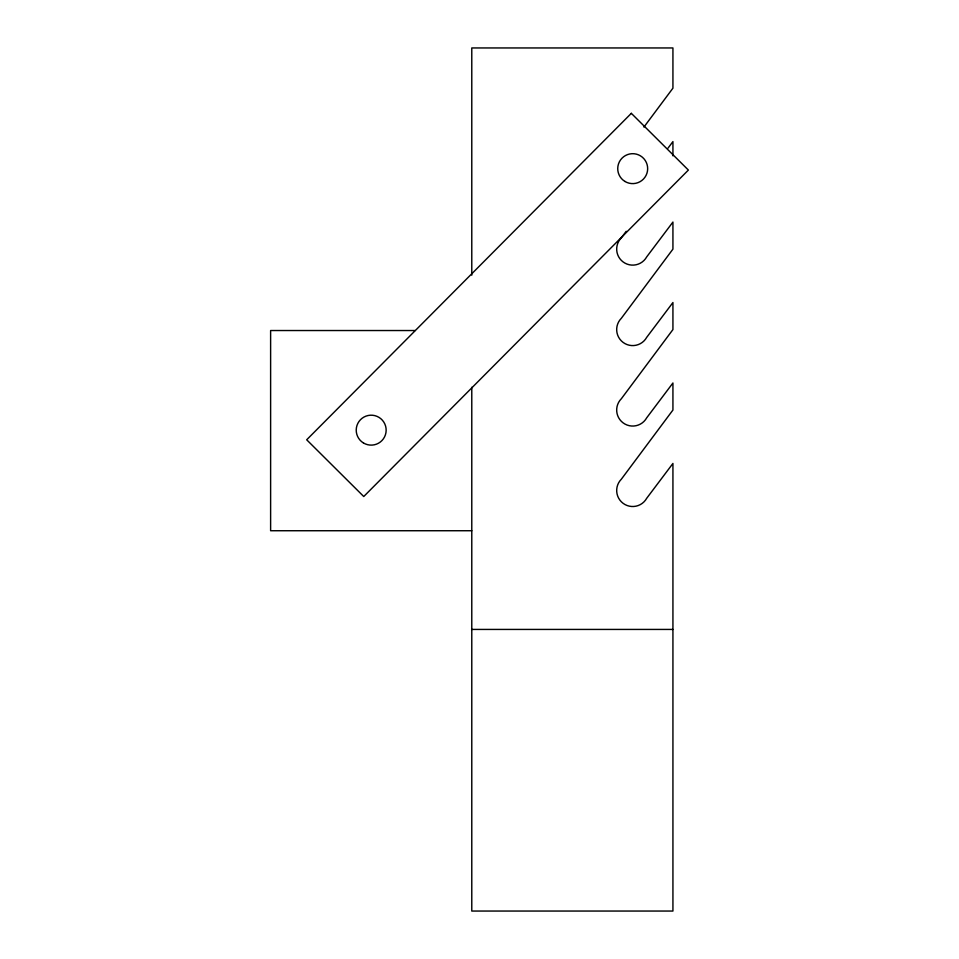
<?xml version="1.0" encoding="UTF-8"?>
<svg xmlns="http://www.w3.org/2000/svg" width="959" height="959" viewBox="0 0 959 959"><rect width="100%" height="100%" fill="white"/><g stroke="black" fill="none" stroke-linecap="round" stroke-linejoin="round"><path stroke-width="1.44" d="M643.933 127.067L672.93 88.18L672.93 47.95L471.78 47.95L471.78 275.161M626.215 231.299L621.372 237.784A16.015 16.015 0 0 0 623.062 261.903A16.015 16.015 0 0 0 646.714 256.868L672.93 222.056L672.93 249.112L621.372 318.244A16.015 16.015 0 0 0 623.062 342.375A16.015 16.015 0 0 0 646.714 337.328L672.93 302.529L672.93 329.572L621.372 398.704A16.015 16.015 0 0 0 623.062 422.835A16.015 16.015 0 0 0 646.714 417.8L672.93 382.989L672.93 410.032L621.372 479.176A16.015 16.015 0 0 0 623.062 503.295A16.015 16.015 0 0 0 646.714 498.26L672.93 463.449L672.93 911.05L471.78 911.05L471.78 387.268M668.015 148.13L672.93 141.596L672.93 155.838M415.151 330.531L270.618 330.531L270.618 530.735L471.78 530.735M471.78 629.428L672.93 629.428M631.322 113.33L306.688 439.785L363.749 496.522L688.382 170.067L631.322 113.33M624.956 181.455A14.96 14.96 0 0 0 647.661 168.952A14.96 14.96 0 0 0 625.484 155.538A14.96 14.96 0 0 0 624.956 181.455M363.449 442.962A14.96 14.96 0 0 0 386.153 430.459A14.96 14.96 0 0 0 363.976 417.045A14.96 14.96 0 0 0 363.449 442.962"/></g></svg>
